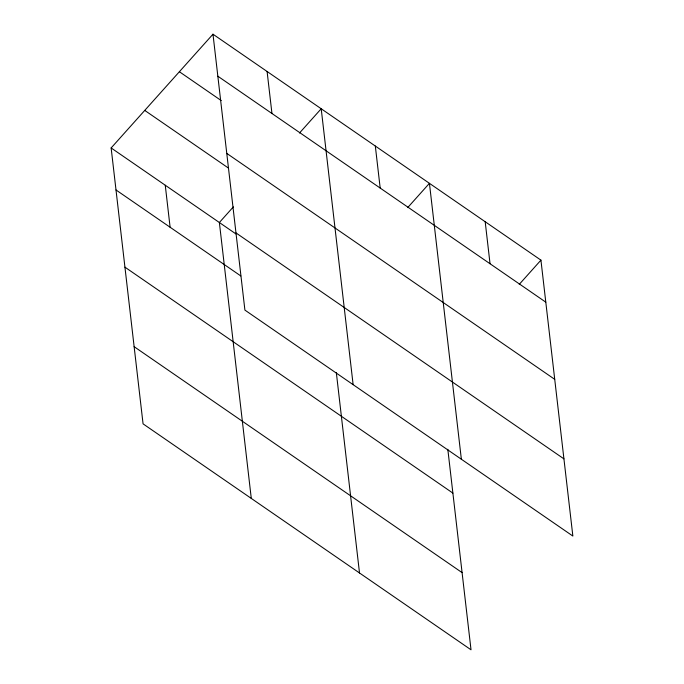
<?xml version="1.0" encoding="UTF-8"?>
<svg xmlns="http://www.w3.org/2000/svg" width="684" height="684" viewBox="0 0 684 684"><rect width="100%" height="100%" fill="white"/><g stroke="black" fill="none" stroke-linecap="round" stroke-linejoin="round"><path stroke-width="1.03" d="M447.815 449.285L471.019 649.8L143.067 423.858L111.141 147.949L212.98 34.2L540.933 260.142L572.859 536.051L244.906 310.1L212.98 34.2M233.364 206.876L219.367 222.514L251.284 498.422M299.507 133.004L321.206 108.765L353.132 384.664M407.724 207.568L429.432 183.321L461.358 459.229M519.233 284.39L540.933 260.142M217.845 76.215L545.798 302.157M179.379 71.734L221.265 100.599M226.78 153.396L554.724 379.338M144.751 110.415L228.533 168.136M235.98 232.919L563.932 458.861M111.141 147.949L235.946 233.937M115.998 189.964L240.811 275.951M124.933 267.153L452.885 493.096M134.132 346.677L462.085 572.619M485.187 221.736L490.043 263.742M375.319 146.043L380.184 188.057M336.314 372.464L359.51 572.978M267.093 71.478L271.958 113.493M165.254 185.236L170.111 227.25"/></g></svg>
